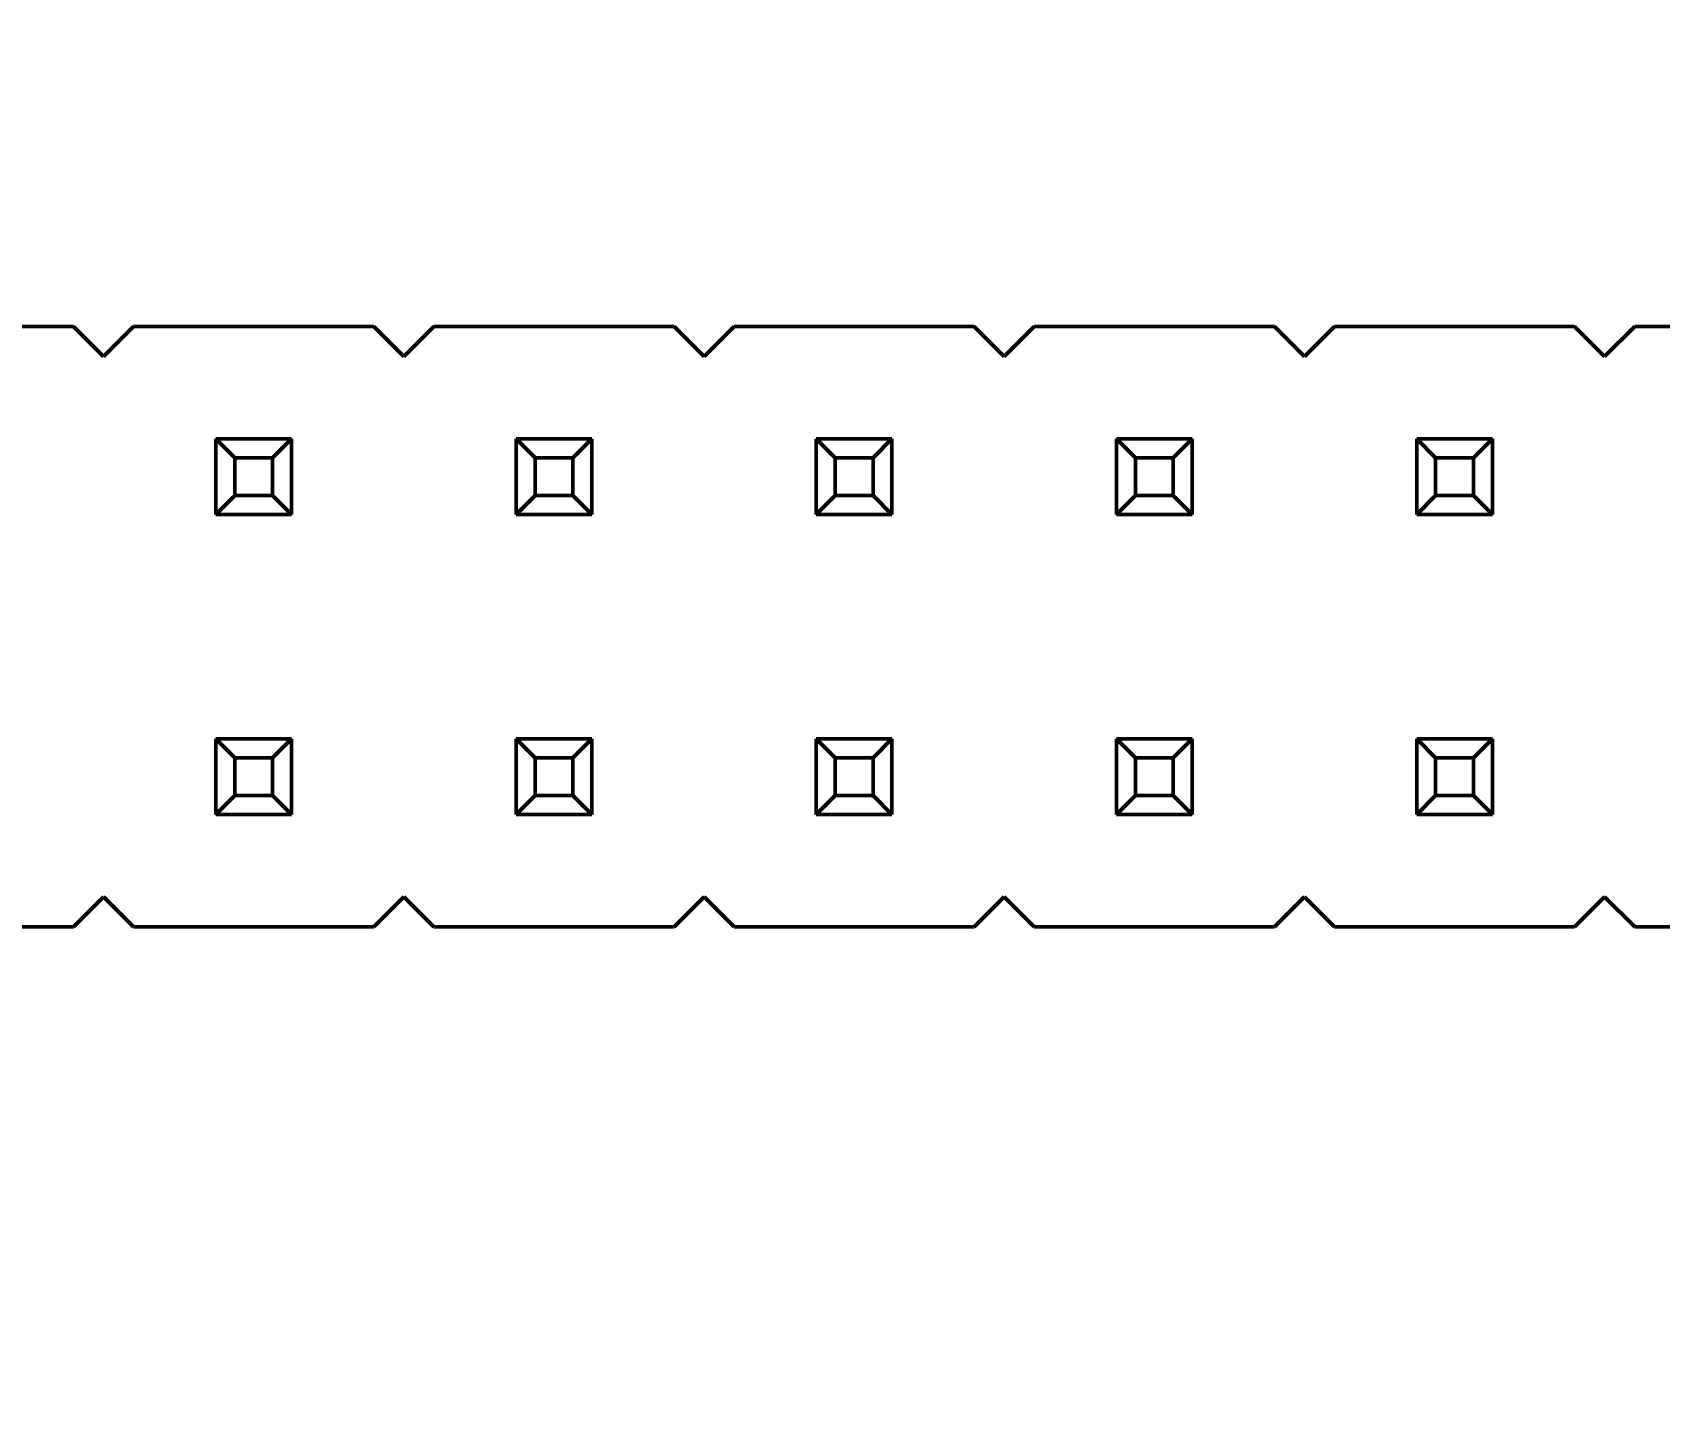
# Model space of a CAD drawing. Header units: millimetres. Extents: x 22 to 202, y 169 to 282.
# Drawn here: x 76.63 to 90.39, y 238.89 to 250.57 of the extents above; entities that cross this region are included whole.
import ezdxf

# ---------------------------------------------------------------- set-up
doc = ezdxf.new("R2010")
doc.units = ezdxf.units.MM
doc.header["$LTSCALE"] = 0.75
doc.layers.add('FD_Dimensions', color=7, linetype='Continuous', lineweight=25)
doc.layers.add('Visible', color=7, linetype='Continuous', lineweight=50)
doc.styles.get("Standard").update_dxf_attribs({"font": 'arial.ttf'})
doc.dimstyles.new('Dim-ISO-25', dxfattribs={"dimtxt": 2.5, "dimasz": 2.5, "dimexe": 1.5, "dimexo": 0, "dimgap": 1, "dimtad": 1, "dimzin": 4, "dimdsep": 46, "dimtxsty": 'Standard', "dimblk": 'OPEN90', "dimcen": 0, "dimazin": 1, "dimtp": 0.1, "dimtm": 0.1, "dimtfac": 0.72, "dimtmove": 0, "dimatfit": 3, "dimfxl": 1, "dimtzin": 4, "dimarcsym": 0})

# ---------------------------------------------------------------- blocks, each defined once
blk = doc.blocks.new('_Open90')
at = {"color": 0, "linetype": 'ByBlock', "lineweight": -2}
for p, q in [((-0.5, 0.5), (0, 0)), ((0, 0), (-1, 0)), ((0, 0), (-0.5, -0.5))]:
    blk.add_line(p, q, dxfattribs=at)
blk = doc.blocks.new('*D40')
at = {"layer": 'Defpoints', "color": 0, "transparency": 16777216}
for p in [(45.649468, 268.101096), (45.649468, 262.385645), (115.851515, 238.885574)]:
    blk.add_point(p, dxfattribs=at)
at = {"layer": 'FD_Dimensions', "color": 0, "lineweight": -2, "transparency": 16777216}
for p, q in [((45.649468, 262.385645), (45.649468, 269.601096)), ((115.851515, 238.885574), (115.851515, 269.601096)), ((113.351515, 268.101096), (48.149468, 268.101096))]:
    blk.add_line(p, q, dxfattribs=at)
at = {"layer": 'FD_Dimensions', "color": 0, "lineweight": -2, "transparency": 16777216, "xscale": 2.5, "yscale": 2.5, "zscale": 2.5, "rotation": 180}
blk.add_blockref('_Open90', (45.649468, 268.101096), dxfattribs=at)
at = {"layer": 'FD_Dimensions', "color": 0, "lineweight": -2, "transparency": 16777216, "xscale": 2.5, "yscale": 2.5, "zscale": 2.5}
blk.add_blockref('_Open90', (115.851515, 268.101096), dxfattribs=at)
at = {"layer": 'FD_Dimensions', "color": 0, "transparency": 16777216, "insert": (97.965378, 270.378363), "char_height": 2.5, "attachment_point": 5}
blk.add_mtext('70.20mm', dxfattribs=at)

msp = doc.modelspace()

# ---------------------------------------------------------------- linework, layer by layer
at = {"layer": 'Visible'}
for p, q in [((76.975, 248.085), (74.943, 248.085)), ((77.229, 247.831), (76.975, 248.085)), ((77.483, 248.085), (77.229, 247.831)), ((79.515, 248.085), (77.483, 248.085)), ((79.769, 247.831), (79.515, 248.085)), ((80.023, 248.085), (79.769, 247.831)), ((82.055, 248.085), (80.023, 248.085)), ((82.309, 247.831), (82.055, 248.085)), ((82.563, 248.085), (82.309, 247.831)), ((84.595, 248.085), (82.563, 248.085)), ((84.849, 247.831), (84.595, 248.085)), ((85.103, 248.085), (84.849, 247.831)), ((87.135, 248.085), (85.103, 248.085)), ((87.389, 247.831), (87.135, 248.085)), ((87.643, 248.085), (87.389, 247.831)), ((89.675, 248.085), (87.643, 248.085)), ((89.929, 247.831), (89.675, 248.085)), ((90.183, 248.085), (89.929, 247.831)), ((92.215, 248.085), (90.183, 248.085)), ((78.819, 247.135), (78.179, 247.135)), ((78.179, 246.495), (78.179, 247.135)), ((78.179, 247.135), (78.339, 246.975)), ((78.819, 247.135), (78.659, 246.975)), ((78.819, 246.495), (78.819, 247.135)), ((81.359, 247.135), (80.719, 247.135)), ((80.719, 246.495), (80.719, 247.135)), ((80.719, 247.135), (80.879, 246.975)), ((81.359, 247.135), (81.199, 246.975)), ((81.359, 246.495), (81.359, 247.135)), ((83.899, 247.135), (83.259, 247.135)), ((83.259, 246.495), (83.259, 247.135)), ((83.259, 247.135), (83.419, 246.975)), ((83.899, 247.135), (83.739, 246.975)), ((83.899, 246.495), (83.899, 247.135)), ((86.439, 247.135), (85.799, 247.135)), ((85.799, 246.495), (85.799, 247.135)), ((85.799, 247.135), (85.959, 246.975)), ((86.439, 247.135), (86.279, 246.975)), ((86.439, 246.495), (86.439, 247.135)), ((88.339, 246.495), (88.339, 247.135)), ((88.979, 247.135), (88.339, 247.135)), ((88.339, 247.135), (88.499, 246.975)), ((88.979, 247.135), (88.819, 246.975)), ((88.979, 246.495), (88.979, 247.135)), ((78.659, 246.975), (78.339, 246.975)), ((78.339, 246.655), (78.339, 246.975)), ((78.659, 246.655), (78.659, 246.975)), ((81.199, 246.975), (80.879, 246.975)), ((80.879, 246.655), (80.879, 246.975)), ((81.199, 246.655), (81.199, 246.975)), ((83.739, 246.975), (83.419, 246.975)), ((83.419, 246.655), (83.419, 246.975)), ((83.739, 246.655), (83.739, 246.975)), ((86.279, 246.975), (85.959, 246.975)), ((85.959, 246.655), (85.959, 246.975)), ((86.279, 246.655), (86.279, 246.975)), ((88.499, 246.655), (88.499, 246.975)), ((88.819, 246.975), (88.499, 246.975)), ((88.819, 246.655), (88.819, 246.975)), ((78.179, 246.495), (78.339, 246.655)), ((78.659, 246.655), (78.339, 246.655)), ((78.819, 246.495), (78.659, 246.655)), ((80.719, 246.495), (80.879, 246.655)), ((81.199, 246.655), (80.879, 246.655)), ((81.359, 246.495), (81.199, 246.655)), ((83.259, 246.495), (83.419, 246.655)), ((83.739, 246.655), (83.419, 246.655)), ((83.899, 246.495), (83.739, 246.655)), ((85.799, 246.495), (85.959, 246.655)), ((86.279, 246.655), (85.959, 246.655)), ((86.439, 246.495), (86.279, 246.655)), ((88.339, 246.495), (88.499, 246.655)), ((88.819, 246.655), (88.499, 246.655)), ((88.979, 246.495), (88.819, 246.655)), ((78.819, 246.495), (78.179, 246.495)), ((81.359, 246.495), (80.719, 246.495)), ((83.899, 246.495), (83.259, 246.495)), ((86.439, 246.495), (85.799, 246.495)), ((88.979, 246.495), (88.339, 246.495)), ((78.179, 243.955), (78.179, 244.595)), ((78.819, 244.595), (78.179, 244.595)), ((78.179, 244.595), (78.339, 244.435)), ((78.819, 244.595), (78.659, 244.435)), ((78.819, 243.955), (78.819, 244.595)), ((81.359, 244.595), (80.719, 244.595)), ((80.719, 243.955), (80.719, 244.595)), ((80.719, 244.595), (80.879, 244.435)), ((81.359, 244.595), (81.199, 244.435)), ((81.359, 243.955), (81.359, 244.595)), ((83.899, 244.595), (83.259, 244.595)), ((83.259, 243.955), (83.259, 244.595)), ((83.259, 244.595), (83.419, 244.435)), ((83.899, 244.595), (83.739, 244.435)), ((83.899, 243.955), (83.899, 244.595)), ((86.439, 244.595), (85.799, 244.595)), ((85.799, 243.955), (85.799, 244.595)), ((85.799, 244.595), (85.959, 244.435)), ((86.439, 244.595), (86.279, 244.435)), ((86.439, 243.955), (86.439, 244.595)), ((88.979, 244.595), (88.339, 244.595)), ((88.339, 243.955), (88.339, 244.595)), ((88.339, 244.595), (88.499, 244.435)), ((88.979, 244.595), (88.819, 244.435)), ((88.979, 243.955), (88.979, 244.595)), ((78.339, 244.115), (78.339, 244.435)), ((78.659, 244.435), (78.339, 244.435)), ((78.659, 244.115), (78.659, 244.435)), ((81.199, 244.435), (80.879, 244.435)), ((80.879, 244.115), (80.879, 244.435)), ((81.199, 244.115), (81.199, 244.435)), ((83.739, 244.435), (83.419, 244.435)), ((83.419, 244.115), (83.419, 244.435)), ((83.739, 244.115), (83.739, 244.435)), ((86.279, 244.435), (85.959, 244.435)), ((85.959, 244.115), (85.959, 244.435)), ((86.279, 244.115), (86.279, 244.435)), ((88.819, 244.435), (88.499, 244.435)), ((88.499, 244.115), (88.499, 244.435)), ((88.819, 244.115), (88.819, 244.435)), ((78.179, 243.955), (78.339, 244.115)), ((78.659, 244.115), (78.339, 244.115)), ((78.819, 243.955), (78.659, 244.115)), ((80.719, 243.955), (80.879, 244.115)), ((81.199, 244.115), (80.879, 244.115)), ((81.359, 243.955), (81.199, 244.115)), ((83.259, 243.955), (83.419, 244.115)), ((83.739, 244.115), (83.419, 244.115)), ((83.899, 243.955), (83.739, 244.115)), ((85.799, 243.955), (85.959, 244.115)), ((86.279, 244.115), (85.959, 244.115)), ((86.439, 243.955), (86.279, 244.115)), ((88.339, 243.955), (88.499, 244.115)), ((88.819, 244.115), (88.499, 244.115)), ((88.979, 243.955), (88.819, 244.115)), ((78.819, 243.955), (78.179, 243.955)), ((81.359, 243.955), (80.719, 243.955)), ((83.899, 243.955), (83.259, 243.955)), ((86.439, 243.955), (85.799, 243.955)), ((88.979, 243.955), (88.339, 243.955)), ((76.975, 243.005), (77.229, 243.259)), ((77.229, 243.259), (77.483, 243.005)), ((79.515, 243.005), (79.769, 243.259)), ((79.769, 243.259), (80.023, 243.005)), ((82.055, 243.005), (82.309, 243.259)), ((82.309, 243.259), (82.563, 243.005)), ((84.595, 243.005), (84.849, 243.259)), ((84.849, 243.259), (85.103, 243.005)), ((87.135, 243.005), (87.389, 243.259)), ((87.389, 243.259), (87.643, 243.005)), ((89.675, 243.005), (89.929, 243.259)), ((89.929, 243.259), (90.183, 243.005)), ((74.943, 243.005), (76.975, 243.005)), ((77.483, 243.005), (79.515, 243.005)), ((80.023, 243.005), (82.055, 243.005)), ((82.563, 243.005), (84.595, 243.005)), ((85.103, 243.005), (87.135, 243.005)), ((87.643, 243.005), (89.675, 243.005)), ((90.183, 243.005), (92.215, 243.005))]:
    msp.add_line(p, q, dxfattribs=at)

# ---------------------------------------------------------------- dimensions: what is measured, and where the dimension line sits
at = {"layer": 'FD_Dimensions'}
dim = msp.add_linear_dim(base=(45.649, 268.101), p1=(115.852, 238.886), p2=(45.649, 262.386), angle=180, dimstyle='Dim-ISO-25', override={"dimlfac": 1, "dimpost": 'mm'}, dxfattribs=at)
dim.commit()
dim.dimension.update_dxf_attribs({"geometry": '*D40', "text_midpoint": (97.965, 268.101), "dimtype": 160})

doc.saveas('drawing.dxf')
